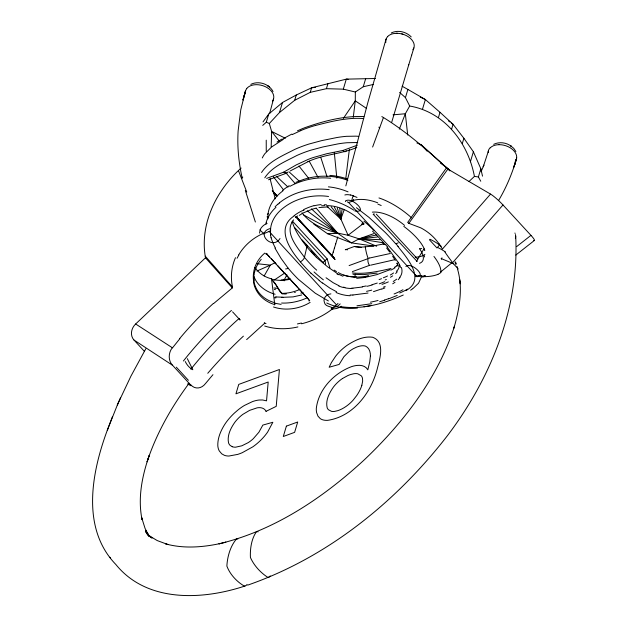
<?xml version="1.0" encoding="UTF-8"?>
<svg xmlns="http://www.w3.org/2000/svg" width="627" height="627" viewBox="0 0 627 627"><rect width="100%" height="100%" fill="white"/><g stroke="black" fill="none" stroke-linecap="round" stroke-linejoin="round"><path stroke-width="0.94" d="M373.41 84.441L363.252 86.745L355.344 92.004L355.282 100.845L353.275 117.312M267.862 216.48L267.854 218.87M271.178 146.742L271.64 131.458L269.32 123.495L266.303 122.234L262.729 125.4M266.232 140.166L266.256 151.483M253.763 274.642L253.896 280.677L253.645 278.067M267.901 215.688C268.419 205.468 274.987 196.721 282.965 190.827M516.672 157.745L516.53 158.639C512.298 173.279 506.365 187.465 498.551 200.569M332.89 309.158C333.501 306.125 325.256 307.379 324.488 302.676C322.474 298.413 326.675 294 330.907 293.867M342.036 209.355L340.853 219.042L348.079 235.25L359.075 238.856L376.678 246.246M345.704 179.322L349.372 149.289M331.746 308.053L331.667 308.703L336.111 305.239M362.351 222.585L362.069 224.521L348.079 235.25C331.228 232.029 312.873 227.029 301.971 212.843M269.626 113.503L273.615 98.619A14.593 9.734 15.7 0 0 266.945 87.506A14.609 9.742 16.4 0 0 247.351 87.827L246.779 88.438M515.378 238.425L515.551 237.704A7.446 6.458 -46.3 0 0 515.653 235.65L515.465 234.553M421.14 277.596L418.538 283.224L412.958 288.585M345.838 185.882L367.931 102.272L386.083 39.023M361.834 385.307L362.665 381.083L362.492 378.363A21.005 10.44 -42.6 0 0 361.262 375.792L357.829 373.81A20.456 10.165 -42.6 0 0 353.769 373.747L350.517 374.554A26.671 13.253 -42.6 0 0 347.781 375.604L342.507 378.504M391.679 122.351L408.788 64.675M266.303 122.234L268.74 114.036L282.487 102.499L296.257 95.014L311.619 87.804L346.292 79.143L375.44 78.493M269.32 123.495L279.501 112.515L282.487 102.499M279.501 112.515L294.682 100.296L296.257 95.014M294.682 100.296L310.263 92.341L311.619 87.804L315.436 87.302M310.263 92.341L326.424 88.681L327.999 83.399M326.424 88.681L343.314 89.159L346.292 79.143L348.173 79.284M363.252 86.745L365.698 78.555M468.957 181.548L474.427 176.406C468.087 142.901 444.7 112.045 409.697 106.026L405.442 97.632L407.887 89.434L402.119 86.22M422.386 109.56L425.365 99.544L407.887 89.434M438.43 117.57L439.997 112.296L425.365 99.544L420.278 97.099M451.714 128.833L453.062 124.295L439.997 112.296M462.311 143.536L463.886 138.261L453.062 124.295L451.495 123.135M470.399 161.766L473.385 151.75L463.886 138.261M480.752 181.234L478.393 176.947L480.838 168.757L473.385 151.75M335.563 244.389L337.804 236.904M334.356 248.363L335.719 243.864M408.671 65.051L411.673 55.152M333.203 252.172L334.52 247.837M411.547 55.552L413.867 47.942M332.091 255.808L333.36 251.639M513.905 167.119L516.248 159.556M516.53 158.639L513.991 166.688L515.441 162.197M344.16 209.857L340.853 219.042L327.153 206.565M353.463 199.362L352.789 201.204L348.494 202.388A2.406 1.168 -62.6 0 1 348.314 202.458M372.626 147.047L383.442 117.523L381.819 116.575M107.719 429.103C91.746 471.817 80.648 528.044 115.893 564.543C146.875 602.813 202.45 600.133 244.898 586.033M354.255 277.675L355.533 274.242M260.134 229.882L259.531 233.103M112.46 416.649L107.311 430.2L117.727 404.054M362.774 222.703L362.069 224.521L363.973 224.105M399.297 129.186L405.332 113.753L409.697 106.026M481.089 171.688L483.864 165.113L483.229 166.798L488.386 151.162A14.593 9.711 17.5 0 0 488.261 152.612M345.399 201.541L345.775 200.953M415.34 276.515C428.688 278.349 411.351 261.098 405.873 266.491M120.549 397.706L117.304 404.987L130.871 376.255L145.84 348.714M420.247 275.692L420.262 275.653A4.836 4.264 25.9 0 0 424.769 275.496M237.045 258.261L238.856 255.001M284.164 279.995L286.931 274.853M284.18 280.825L284.752 279.783L289.886 278.427M264.171 275.951L270.331 265.119L275.512 262.478M264.782 177.817C272.063 166.633 285.387 161.57 296.704 155.559A142.548 95.014 16.6 0 1 310.773 150.206L322.921 146.953L338.008 143.889A96.887 64.581 16.6 0 1 347.06 142.729L355.744 142.556A46.735 31.146 16.6 0 1 357.719 142.666M280.003 238.519C272.283 250.871 254.766 232.217 270.684 228.44M417.841 259.014L423.954 248.848M340.202 303.907L337.216 306.54L332.921 307.52M261.53 172.503C269.187 161.061 282.761 155.676 294.502 149.532A147.478 98.439 16.7 0 1 309.064 144.014L321.518 140.66L336.926 137.532A101.872 68.296 17 0 1 346.441 136.325L355.862 136.161A52.276 34.587 16.6 0 1 358.652 136.357M270.261 575.923L268.771 577.342A6.105 3.135 67.5 0 1 267.854 577.389C260.566 572.694 253.935 565.507 250.424 557.481C249.985 548.891 251.474 538.679 256.474 531.696A6.105 3.135 67.5 0 1 257.383 531.657L258.097 531.876M343.353 118.393L355.282 100.845L366.607 108.502M363.166 222.906L362.069 224.521L363.879 223.792M400.026 277.542L398.2 279.72M446.518 167.817L407.683 222.428L408.796 223.322L420.67 227.805A204.465 102.076 -50.3 0 1 439.088 243.848L439.229 243.942M408.843 223.337L447.882 169.086C427.677 150.425 406.915 132.015 383.442 117.523M263.026 121.897L268.74 114.036M397.291 271.718L395.676 273.544M189.111 383.238C171.359 407.158 156.421 433.469 147.086 461.84L149.273 455.335C142.141 475.791 137.603 498.089 142.07 519.642L141.671 517.604L145.056 528.396L149.187 536.383M293.593 219.865C283.608 232.39 297.292 247.234 304.456 257.329A157.283 123.025 1.4 0 0 313.641 267.329A73.876 57.363 2.3 0 0 314.746 268.403L316.713 270.151M246.615 584.967L247.054 584.411M515.135 161.437L515.253 161.296A14.64 9.75 16.4 0 0 513.505 150.37A14.64 9.75 16.4 0 0 498.935 144.672M179.863 338.698L172.488 347.852L135.659 323.987L205.491 257.807C199.402 224.215 216.401 190.13 241.121 168.075M439.472 245.055L436.972 247.963L429.471 239.812M212.953 374.68L205.413 383.646A12.501 10.142 -80.1 0 1 190.921 384.947M447.882 169.086L490.533 194.096A12.093 1.575 43.1 0 1 502.995 204.958L452.522 262.784L458.227 268.983M490.533 194.096L442.435 249.044L439.261 243.989M441.588 271.17L440.46 272.134M275.096 206.745L277.8 204.19M241.466 178.366L242.782 177.073M295.646 217.632L296.72 216.644M246.638 339.615L264.751 323.171L266.028 323.493M363.488 223.196L362.069 224.521L363.731 223.486M213.533 303.617L232.319 287.918L232.162 286.672L205.233 256.13M441.549 259.249L441.228 258.583L442.011 257.877M296.994 216.409L297.551 215.923M322.639 262.619L327.153 258.88L292.433 221.127M279.258 202.952C293.052 191.815 311.737 187.418 329.183 189.667M440.373 272.196L452.294 262.478M294.243 215.892C275.418 227.938 289.823 249.577 300.357 261.82A4.867 2.508 -39.6 0 0 304.456 257.329L306.862 246.936A4.867 2.508 -39.7 0 0 305.78 244.781M345.955 200.797C352.053 196.745 369.162 213.525 354.827 210.993M516.617 246.63L530.951 235.36L502.987 204.958M515.778 255.095L534.126 240.674M265.707 253.896L266.271 253.465L309.683 300.662A3.872 2.179 14.8 0 1 308.515 299.165L298.444 288.193M246.16 585.414L245.228 585.955A6.105 3.637 72.5 0 1 244.201 586.041C236.779 581.668 229.897 574.301 226.872 566.095C227.342 556.752 230.36 546.117 236.457 539.024A6.105 3.637 72.5 0 1 237.492 538.938L237.86 539.008M398.027 264.931L397.44 265.37A61.297 28.191 -0.4 0 1 396.75 265.903M412.582 288.851L410.638 290.176M395.002 282.291L392.69 283.812M396.703 265.887L394.344 267.423M405.873 290.669C426.148 279.289 407.158 258.191 397.949 246.474M392.706 275.849L390.464 277.291M274.383 279.963L284.87 272.949M266.663 178.381L283.725 172.143L296.297 164.877L307.982 159.485A123.754 82.482 16.6 0 1 313.524 157.455L326.73 153.74L342.993 150.449L357.351 145.19M277.024 142.063L281.688 139.163M299.236 215.398L303.209 212.953L312.089 209.246M290.277 170.92L308.508 161.445M283.2 139.453L271.53 147.031L264.876 153.67A53.742 35.833 16.2 0 0 262.29 157.957M289.799 186.384C302.23 179.698 316.627 176.728 330.688 178.264M309.644 300.686L309.025 300.999M292.354 134.531L300.717 130.667M266.028 411.343L276.225 406.351L279.415 369.515L238.746 384.398L235.94 393.819L268.191 382.015L266.538 400.841L262.588 399.979L259.123 400.018A31.319 15.557 -42.6 0 0 252.383 401.641L244.444 405.442A30.002 14.907 -42.6 0 0 238.095 409.87L234.404 413.068A35.935 17.854 -42.6 0 0 230.822 416.673L229.701 417.911A32.643 16.224 -42.6 0 0 224.827 424.291C220.775 430.655 217.553 438.038 217.812 445.719A38.615 19.186 -42.6 0 0 219.301 450.946L221.715 453.815L224.395 455.312A31.789 15.793 -42.6 0 0 228.918 456.033L237.751 454.387A48.365 24.038 -42.6 0 0 242.281 452.678L252.806 446.847A30.723 15.267 -42.6 0 0 258.763 442.09A32.126 15.965 -42.6 0 0 262.07 438.861A30.59 15.197 -42.6 0 0 267.643 432.05L272.855 422.269L262.838 425.098L258.912 432.207L253.253 438.743A18.935 9.405 -42.6 0 1 248.167 442.662L241.818 445.805L235.611 447.184A20.683 10.275 -42.6 0 1 232.233 446.69M267.329 214.175L268.662 213.533M403.263 295.019C383.693 303.75 361.818 310.036 340.257 306.548M345.289 249.82L354.239 246.513A41.084 27.384 16.6 0 0 361.215 247.367M390.057 269.681L376.788 274.657L365.251 277.377M250.824 84.363C258.536 80.507 269.054 83.83 273.019 91.518M386.35 279.454L385.166 279.979M391.272 32.957C397.824 29.657 406.218 31.734 411.21 36.883M493.684 144.328C499.311 141.561 506.522 142.47 511.405 146.373L510.778 145.942L513.693 148.301L515.872 151.538M263.011 234.059L269.148 231.434L336.519 304.91A2.367 0.549 -47 0 0 338 303.35M256.937 271.029L270.331 265.119L256.702 263.669M397.212 295.442L388.607 298.844M297.457 130.808L303.131 128.339M303.444 210.445L304.024 210.194M307.928 161.688C323.469 154.391 341.104 154.171 356.779 147.478M295.85 182.347L302.935 179.667M303.703 128.096C322.897 121.246 343.29 115.705 363.848 116.567M268.521 179.777L286.617 173.154M381.451 288.976L373.496 291.649M349.106 265.574L368.073 258.63A4.883 2.43 75.8 0 0 369.475 265.354L369.546 265.354M352.413 271.609L369.475 265.37M373.794 233.652L359.075 238.856L351.449 242.9L327.513 233.706L313.743 224.09M377.282 283.036L371.968 284.776M247.634 585.156C327.27 557.528 395.676 502.329 447.012 436.22C490.322 379.359 519.438 308.625 515.692 236.222M384.712 300.192L379.656 301.775M301.853 294.941L293.068 296.892L283.913 297.284M394.618 259.719L370.573 265.19M303.484 179.471C317.811 174.847 333.736 175.043 347.86 180.349M311.548 209.442L316.133 208.14M315.624 125.455C331.283 121.434 347.397 117.273 363.699 118.558M390.355 253.473L369.828 257.979M224.231 542.59L225.861 542.206L218.933 543.836C274.273 530.708 322.983 497.94 364.326 459.818C403.42 422.622 437.795 378.175 454.489 326.259L453.917 328.07C459.434 308.97 463.29 288.114 457.389 268.622M301.422 323.023L297.433 323.932M391.036 268.505C378.371 271.397 365.337 274.375 352.264 272.925M376.255 235.007L359.075 238.856L382.635 242.68M368.018 293.044L352.923 294.996M383.528 243.989L373.661 245.862A103.29 69.989 17.6 0 1 370.91 246.262L363.589 246.967A64.777 32.189 -42.6 0 1 360.102 247.054L355.258 246.662M220.618 543.444C202.662 547.34 183.656 548.821 165.74 543.915L167.918 544.557L157.22 540.568L147.933 534.988L152.047 538.076L146.718 533.522L149.869 536.736L145.872 532.166L149.453 536.32L145.535 530.481L148.246 534.878M371.772 303.687L356.959 305.804M368.073 275.849L368.402 275.786C358.37 277.941 347.358 277.777 338.235 272.573M362.484 286.994L352.915 288.138M364.005 306.783L370.965 305.6M417.127 261.428L373.261 214.309A3.872 3.401 11.8 0 0 374.241 213.87M369.601 258.01L369.162 258.081M284.752 279.783L281.115 280.191L282.706 280.175A39.007 33.67 -30.8 0 0 290.215 279.25M363.966 277.589L356.7 278.357M368.284 258.222L368.065 258.253A164.102 81.534 -42.6 0 1 365.275 246.803M416.673 261.498L416.696 261.498A3.872 0.862 -66 0 1 417.723 259.139M377.156 273.082L363.386 274.626L352.985 274.289M318.916 207.561L328.211 206.871M377.407 237.014L359.075 238.856L380.448 239.694M393.051 114.835L405.332 113.753L407.707 135.001M321.549 205.774L324.512 205.64M327.513 233.706L337.851 233.377L351.449 242.9L373.692 246.066M396.248 33.294L397.526 33.294M418.593 275.825L421.446 275.841M418.413 275.825L416.469 275.778M341.339 306.25A12.297 10.298 -0.5 0 1 335.892 308.586A12.838 10.777 -0.3 0 1 332.812 308.845L331.181 308.79M281.68 297.174L276.852 296.994M326.651 205.625C338.078 205.578 348.816 210.821 357.484 217.961A96.981 53.115 25.8 0 1 359.671 219.685M373.261 214.309L373.81 214.332M254.985 267.47A34.469 25.887 13.2 0 0 257.493 270.707A34.469 24.147 7.3 0 0 261.984 274.595A34.767 29.806 -32.2 0 0 271.483 278.819A128.551 11.521 50.3 0 1 273.631 281.821C277.769 285.073 278.694 294.51 284.83 294.008A39.007 33.67 -30.8 0 0 286.335 293.922M282.369 297.198L283.569 297.261M278.059 288.349L275.504 288.122M275.324 296.877L276.515 296.963M273.991 287.958L275.167 288.091M281.123 304.385L274.587 303.178L271.499 278.803L276.562 285.834A200.178 17.94 50.3 0 1 279.775 290.473L282.189 294M328.556 196.478C312.45 194.151 295.09 198.25 282.432 208.666A89.645 72.05 47.5 0 0 281.068 209.818C275.731 214.489 271.585 220.822 270.668 227.954A45.097 35.049 10.5 0 0 270.715 234.945M474.427 176.406L478.393 176.947M344.936 287.479L343.408 287.158M343.314 89.159L355.344 92.004M387.611 36.546A14.617 9.742 16.5 0 1 401.805 33.921L403.114 34.289M419.494 144.382L421.336 144.853L449.943 170.709M441.228 258.583L453.776 263.795M353.189 195.828L357.006 197.427M419.518 144.202L421.336 144.853L427.05 151.131M342.914 276.241L338.682 274.305M377.893 204.112L381.185 205.499M339.003 285.755L333.156 282.706L326.032 277.761M416.884 142.94L421.336 144.853M232.233 446.69L230.164 445.413A23.677 11.764 -42.6 0 1 228.534 442.811C226.998 435.42 230.791 427.951 234.992 422.089A20.863 10.369 -42.6 0 1 238.691 417.919A19.711 9.797 -42.6 0 1 242.939 414.306L249.632 410.356L257.07 407.863A20.644 10.259 -42.6 0 1 261.443 407.863A24.053 11.952 -42.6 0 1 266.052 411.32M336.597 291.751L330.021 288.201L322.599 282.965M328.399 300.968L315.216 293.177L298.444 279.368A177.864 142.932 -3.2 0 1 288.161 268.184L280.904 258.167L274.932 248.073M285.395 138.269L271.64 131.458L279.532 141.443M189.44 384.422L190.796 385.111L172.535 365.259L133.982 340.022L144.469 351.418M303.774 215.037L337.851 233.377L316.18 208.109M187.583 383.896L190.976 385.746M337.42 273.599L327.67 266.859L317.325 258.159A75.24 58.052 3.2 0 1 316.212 257.07M334.136 270.08L336.495 271.577M378.826 127.179L379.688 127.775M269.406 86.941L267.862 85.907L268.521 86.354M356.418 207.709L369.029 217.412L385.401 232.593A177.888 83.038 29.8 0 1 395.606 243.684A4.867 2.594 -40.8 0 0 398.192 242.806M440.373 162.996L447.991 168.585L449.794 170.803M307.222 210.891L337.851 233.377L311.533 208.916M448.368 120.815L449.935 121.975M319.268 280.355L311.016 273.254M359.639 219.701L362.265 221.903M399.618 92.404L405.442 97.632M288.937 171.759L299.753 181.611M276.672 176.516L288.052 187.097M372.501 231.128L374.507 233.072A80.899 42.001 27 0 1 375.698 234.239A166.469 86.134 27.1 0 1 385.15 244.538A4.867 2.586 -40.6 0 1 382.987 242.994M176.344 367.179L188.406 380.323M416.226 275.77L348.494 202.388M376.302 214.16L417.731 259.202M272.463 190.765L277.259 195.985M296.453 216.848L334.246 257.932M272.259 190.749L276.868 195.765M295.975 216.542L334.199 258.097M273.262 192.175L276.515 195.702M295.991 216.887L334.951 259.241M273.364 192.442L276.679 196.047M295.905 216.95L335.03 259.484M294.768 227.672L325.068 260.613L325.601 264.069M302.167 239.961L323.124 262.752M311 250.878L314.973 255.197M269.767 257.007L266.107 253.332M271.358 258.739L276.672 264.516M277.73 265.676L283.576 272.024M284.634 273.176L297.919 287.613M232.601 311.87L240.094 320.021L239.075 318.453M205.491 257.807L232.319 287.918M264.304 322.67L264.751 323.171M285.575 172.433L295.137 183.578M109.835 557.215L110.438 557.944M387.314 247.156L398.082 262.274M416.203 275.747L415.725 275.12M298.961 166.03L308.672 178.327M331.134 206.753L340.853 219.042L339.795 208.336M273.419 176.759L283.451 189.785M386.593 247.986L389.712 252.117M456.997 266.546L457.538 267.345M392.667 256.286L395.339 260.401M145.535 530.481L148.591 535.419M309.236 161.233L318.069 177.386M334.34 207.145L340.853 219.042L337.255 207.992M397.181 263.693L396.883 263.144L398.129 266.185M187.332 358.66L192.834 369.75A22.752 18.834 -74.9 0 1 185.239 361.52M399.736 265.307L400.661 267.447M456.025 264.806L455.445 263.301M514.924 233.009L515.135 233.51M238.456 170.591L246.764 192.058M424.142 255.589L424.636 256.992M255.377 222.021L245.329 190.459M320.758 157.338L327.051 176.681M267.149 216.597L267.729 218.415M327.153 258.88L329.896 267.753M275.206 198.877L270.025 178.499M292.48 222.358C295.184 231.551 301.179 239.381 306.862 246.936A159.924 124.35 2.3 0 0 316.196 257.078M480.838 168.757L482.508 176.156M242.226 178.193C238.73 162.699 237.116 146.734 238.135 130.863L240.784 109.725L245.47 91.142L245.337 91.981A14.609 9.742 16.4 0 0 245.4 93.823M271.029 237.758L270.566 234.945M455.312 262.768L455.171 261.671M459.842 279.783L460.296 283.835L460.038 281.468M334.324 152.847L336.824 178.154M344.85 194.989A12.297 5.243 26.8 0 1 350.407 195.036M350.36 194.95A12.838 5.431 26.6 0 1 353.173 195.734M351.833 201.259A4.836 1.442 -70 0 1 353.22 195.906M412.895 49.737A14.57 9.718 16.5 0 0 413.757 43.091A14.617 9.742 16.5 0 0 401.805 33.921M385.856 42.385A14.57 9.718 16.5 0 1 387.666 36.57M420.952 276.938A12.297 6.019 33.7 0 0 424.879 276.021A12.838 6.309 34 0 0 425.396 275.567M488.229 151.201A14.64 9.75 16.4 0 1 490.134 147.807M490.283 147.8A14.617 9.75 16.6 0 1 499.053 144.672M267.11 223.439A12.297 9.515 -7.2 0 0 261.42 227.632A12.838 9.899 -7.5 0 0 260.111 229.882M264.5 233.236A4.836 2.712 21.9 0 1 260.307 229.905M273.607 98.619A14.531 9.687 16.6 0 1 272.455 101.127M245.518 91.213A14.531 9.687 16.6 0 1 246.779 88.572M361.85 385.299A30.652 15.228 -42.6 0 1 356.716 395.559L353.299 399.94A20.746 10.306 -42.6 0 1 348.298 404.736A21.334 10.596 -42.6 0 1 337.828 410.646L334.7 411.383A18.348 9.115 -42.6 0 1 331.432 411.312L328.47 409.752A21.443 10.659 -42.6 0 1 327.2 407.863C325.335 400.575 329.253 393.043 333.329 387.196A20.307 10.087 -42.6 0 1 335.374 384.727A20.871 10.369 -42.6 0 1 337.639 382.407L338.423 381.686A18.935 9.405 -42.6 0 1 342.507 378.504M287.864 172.088A4.883 2.963 63.5 0 1 283.725 172.127M346.253 150.778A4.883 2.43 75.9 0 1 342.993 150.441M282.73 139.061A253.966 170.129 17.1 0 1 291.868 134.092M300.67 130.62A151.946 101.488 16.8 0 1 315.593 125.416M347.405 249.891A49.063 32.698 16.6 0 1 346.049 249.499M433.962 256.443A59.157 17.101 34.8 0 1 440.82 270.699M378.967 197.944A59.157 30.613 42.4 0 1 411.641 217.851M429.95 239.255A205.797 102.436 -44 0 1 441.196 246.286M437.474 247.399A205.797 102.225 -42.5 0 1 445.288 251.866M424.926 254.374A37.839 12.853 18.5 0 1 415.262 257.227M421.697 248.504A36.225 11.184 9.7 0 1 419.729 248.817M441 272.361A59.024 18.982 20 0 1 437.912 274.336M437.975 274.312A59.322 18.183 17.1 0 1 422.708 276.695M352.437 200.664A59.283 34.446 47.5 0 1 377.705 202.811M372.352 212.13A37.863 20.425 40.8 0 1 404.58 225.406M403.819 226.386A36.06 12.908 35.7 0 1 424.824 250.361M419.565 248.731A37.863 13.332 33.2 0 1 419.487 263.316M424.33 250.118A4.867 4.06 -23 0 1 424.463 249.217M452.075 261.898A12.501 0.933 53.8 0 1 444.543 251.411M530.959 235.368A12.093 1.575 43.1 0 1 533.773 240.47M455.218 262.501A204.465 99.787 -36.8 0 1 456.55 263.379M347.719 202.215A2.406 1.168 -62.6 0 1 347.546 201.769M297.903 326.926A59.157 49.368 -23.5 0 1 264.688 326.04M133.966 340.03A12.093 10.494 -46.1 0 1 135.651 323.979M232.398 286.641A59.157 53.193 5.3 0 1 235.478 257.681M183.421 360.987A205.797 106.104 -42.4 0 1 231.441 310.42M190.874 369.232A205.797 102.083 -42.6 0 1 238.965 318.594M254.037 274.665A37.839 32.745 -7.7 0 1 261.208 259.359M266.428 254.264A37.839 32.745 -7.7 0 1 267.008 253.81M307.402 297.676A37.839 25.456 -13.2 0 1 281.57 303.045M274.798 302.716A34.987 29.445 -20.3 0 1 253.857 280.684M274.587 303.178A4.867 1.677 -74.1 0 1 274.689 304.894M275.096 294.259A35.637 27.604 -3.9 0 1 253.7 275.692M281.092 280.34A37.973 32.839 -37.4 0 1 271.789 279.242M295.325 292.331A39.007 33.67 -30.8 0 1 294.58 292.543M299.824 289.423A39.611 34.187 -30.8 0 1 281.562 293.365M301.595 323.783A59.024 40.543 -15.1 0 0 310.53 321.008A59.322 38.513 -15.3 0 0 332.271 309.056M238.691 254.915A59.283 54.384 18.7 0 1 262.768 233.62M253.7 281.876A37.863 33.544 7.8 0 1 264.829 253.065M274.806 304.644A36.06 30.684 -16.3 0 1 253.488 281.907M310.122 302.394A37.863 31.366 -16.2 0 1 273.505 306.987M179.635 338.596A204.465 121.332 -41.6 0 1 213.368 303.444M172.503 365.298A12.501 10.714 -77.7 0 1 172.347 347.695M207.756 373.284A204.465 85.499 -43.1 0 1 243.394 336.15M274.516 297.778A14.241 6.105 17.4 0 1 275.919 297.888M303.076 292.394A36.225 20.095 -12.9 0 1 300.866 293.162M281.727 297.261A15.55 6.199 8.5 0 1 282.409 297.284M274.305 289.478A20.62 5.518 13.5 0 1 275.433 289.619M270.778 229.976A2.406 1.756 -39.3 0 1 269.155 231.457M288.161 268.184A4.867 2.492 -39.5 0 1 285.606 268.936M357.437 308.076A44.721 34.336 1.7 0 1 326.753 302.99M378.073 300.458A67.371 31.35 -0.3 0 1 370.455 302.175M388.332 298.75A102.256 33.615 -6.6 0 1 384.445 300.09M402.942 289.737A70.185 30.206 -0.7 0 1 394.07 293.969M395.903 243.762A103.463 48.655 29.6 0 1 398.169 246.482M266.02 224.035A50.097 38.545 8.2 0 1 266.334 222.53M266.138 222.483A52.119 39.987 12.7 0 1 275.935 207.349M277.886 204.284A100.633 80.334 39.6 0 1 279.36 203.062M328.407 186.854A50.176 33.552 28.4 0 1 348.056 191.862M329.355 199.574A44.807 23.755 27.8 0 1 353.902 210.225M275.386 247.924A64.722 50.748 3.7 0 1 271.154 237.743M407.55 289.125A76.337 33.968 -0.6 0 1 399.665 293.021M300.349 261.82A166.186 129.366 2.2 0 0 309.824 272.126A80.993 62.982 2.3 0 0 311 273.262M322.45 283.083A211.989 162.291 4 0 1 319.112 280.465M350.132 295.756A29.971 22.337 5.8 0 1 336.056 292.495M352.93 295.051A27.298 18.559 6.9 0 1 350.132 294.964M371.772 290.121A51.461 25.613 1.9 0 1 366.536 291.312M384.868 287.926A93.392 34.61 -4.7 0 1 381.819 289.118M385.19 286.476A79.723 32.831 -2.3 0 1 383.262 287.237M388.348 281.891A54.353 24.39 0 0 1 382.047 284.352M396.664 279.148A50.748 25.652 4.7 0 1 393.215 281.46M401.445 267.51A29.806 16.898 17 0 1 399.681 277.385M398.145 262.274A57.723 31.515 24.9 0 1 399.807 265.315M385.448 244.506A103.071 53.601 27 0 1 387.611 247.14M323.383 279.861A171.869 135.495 0.6 0 1 314.056 271.946M343.29 287.472A23.771 18.238 2.6 0 1 338.815 286.03M351.339 288.483A26.256 18.387 4.8 0 1 344.842 287.793M352.923 288.193A23.544 15.84 4.8 0 1 351.324 288.208M366.184 285.936A66.493 32.424 1 0 1 362.257 286.704M372.172 284.948A49.439 25.511 2 0 1 367.007 286.32M384.719 281.68A90.194 33.372 -4.7 0 1 379.264 283.819M381.522 278.686A78.508 28.654 -4.9 0 1 379.084 279.595M387.533 275.99A47.856 22.11 1.3 0 1 383.348 277.777M393.568 272.949A46.296 20.926 -0.6 0 1 390.339 274.979M399.328 265.096A25.252 13.606 14 0 1 396.421 271.303M294.087 215.727A59.831 47.017 37 0 1 303.319 210.264M303.687 209.583A86.934 71.486 55.4 0 1 313.821 205.672M314.151 205.789A53.005 41.068 37.5 0 1 321.142 204.606M324.261 204.802A59.557 46.045 36.7 0 1 326.424 204.755M363.981 221.206A178.64 97.067 26 0 1 374.28 230.611M292.111 222.381A25.574 19.899 2 0 1 292.041 221.746M282.612 190.451A73.531 58.413 40 0 1 289.266 185.686M329.802 175.403A51.14 34.509 28.1 0 1 347.287 178.985M395.073 267.753A49.925 25.973 6.1 0 1 390.825 270.119M365.133 277.236A58.922 27.486 0.6 0 1 363.864 277.447M356.434 276.899A25.778 16.631 5 0 1 343.635 275.128M338.298 274.759A42.44 34.25 -0.4 0 1 337.02 274.03M370.424 356.003L369.734 362.03L367.822 369.836C365.831 366.035 361.176 364.914 357.21 365.423A31.499 15.651 -42.6 0 0 351.708 366.583C334.073 373.073 318.626 389.171 316.322 408.263A40.904 20.323 -42.6 0 0 316.619 412.574L317.96 416.14L320.279 418.632A30.488 15.15 -42.6 0 0 323.563 420.035A31.421 15.612 -42.6 0 0 327.709 420.333C352.946 416.594 370.776 393.223 377.023 369.765C379.413 359.929 385.77 342.013 372.618 337.248C363.542 335.954 354.725 340.406 347.303 345.187A27.376 13.606 -42.6 0 0 341.057 350.266A27.29 13.559 -42.6 0 0 335.664 356.16L331.385 362.625L329.159 367.25L339.168 364.428L343.917 356.716L349.051 351.614A17.156 8.527 -42.6 0 1 353.432 348.651L356.473 347.193A22.251 11.051 -42.6 0 1 358.479 346.48A20.064 9.969 -42.6 0 1 365.541 346.12C369.295 347.742 370.533 352.249 370.424 356.003M244.185 95.555L242.947 100.061L245.47 91.142L244.185 95.555M286.382 426.133L283.294 436.494L294.619 432.348L297.707 421.987L286.382 426.133"/></g></svg>
